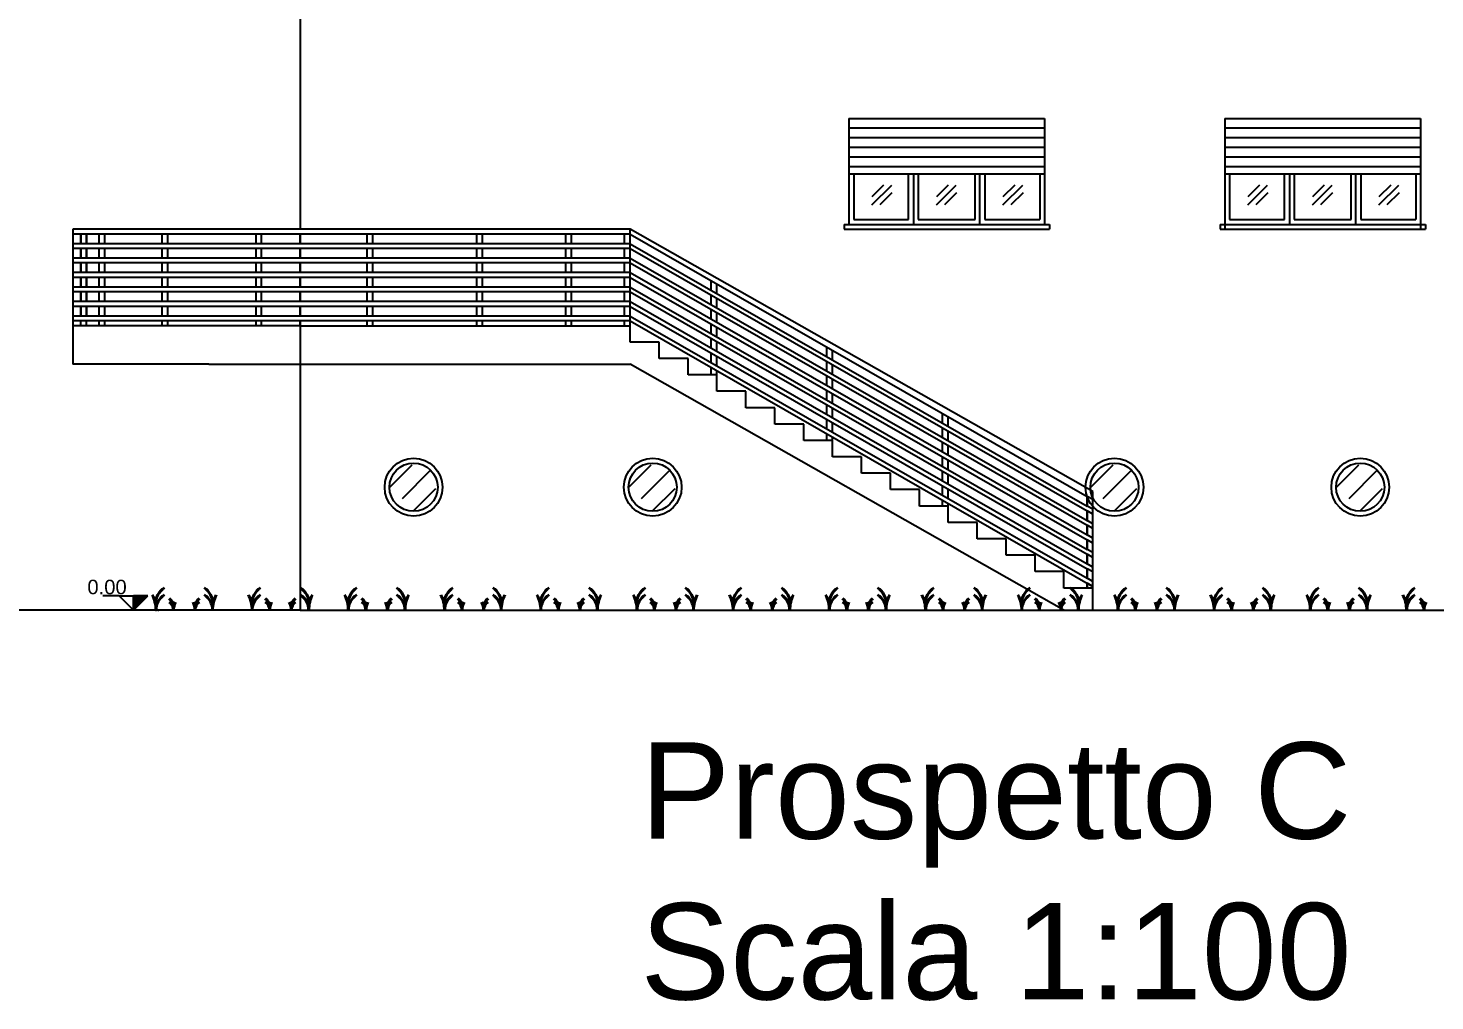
# Model space of a CAD drawing. Header units: millimetres. Extents: x 2459 to 3981, y 1231 to 4850.
# Drawn here: x 3689.36 to 3703.95, y 1237.31 to 1247.4 of the extents above; entities that cross this region are included whole.
import ezdxf

# ---------------------------------------------------------------- set-up
doc = ezdxf.new("R2010")
doc.units = ezdxf.units.MM
doc.layers.add('erbetta', color=7, linetype='Continuous', lineweight=40)
doc.styles.get("Standard").update_dxf_attribs({"font": 'arial.ttf'})

msp = doc.modelspace()

# ---------------------------------------------------------------- hatches: boundary and pattern name
at = {"ltscale": 0.01}
h = msp.add_hatch(color=256, dxfattribs=at)
h.dxf.hatch_style = 1
h.paths.add_polyline_path([(3690.449859, 1241.512715), (3690.597342, 1241.512715), (3690.449859, 1241.365233)])

# ---------------------------------------------------------------- linework, layer by layer
for p, q in [((3692.180078, 1247.613062), (3692.180078, 1245.315233)), ((3689.820078, 1245.315233, 1.597458), (3689.820078, 1243.915233, 1.597458)), ((3692.180078, 1245.265233), (3692.180078, 1245.165233)), ((3692.180078, 1245.265233), (3692.180078, 1245.165233)), ((3692.180078, 1245.165233, 0.597458), (3692.180078, 1245.265233, 0.597458)), ((3692.180078, 1245.115233), (3692.180078, 1245.015233)), ((3692.180078, 1245.115233), (3692.180078, 1245.015233)), ((3692.180078, 1245.015233, 0.597458), (3692.180078, 1245.115233, 0.597458)), ((3692.180078, 1244.965233), (3692.180078, 1244.865233)), ((3692.180078, 1244.965233), (3692.180078, 1244.865233)), ((3692.180078, 1244.865233, 0.597458), (3692.180078, 1244.965233, 0.597458)), ((3692.180078, 1244.815233), (3692.180078, 1244.715233)), ((3692.180078, 1244.815233), (3692.180078, 1244.715233)), ((3692.180078, 1244.715233, 0.597458), (3692.180078, 1244.815233, 0.597458)), ((3692.180078, 1244.665233), (3692.180078, 1244.565233)), ((3692.180078, 1244.665233), (3692.180078, 1244.565233)), ((3692.180078, 1244.565233, 0.597458), (3692.180078, 1244.665233, 0.597458)), ((3692.180078, 1244.515233), (3692.180078, 1244.415233)), ((3692.180078, 1244.515233), (3692.180078, 1244.415233)), ((3692.180078, 1244.415233, 0.597458), (3692.180078, 1244.515233, 0.597458)), ((3691.230078, 1244.314923, 1), (3689.820078, 1244.314923, 1.597458)), ((3691.280078, 1244.314923, 0.978814), (3691.230078, 1244.314923, 1)), ((3692.180078, 1244.314923, 0.597458), (3691.280078, 1244.314923, 0.978814)), ((3692.180078, 1244.365233), (3692.180078, 1241.365233)), ((3692.180078, 1244.314923, 0.597458), (3692.180078, 1244.365233, 0.597458)), ((3691.230078, 1243.915233, 1), (3689.820078, 1243.915233, 1.597458)), ((3690.302377, 1241.512715), (3690.131066, 1241.512715)), ((3690.449859, 1241.365233), (3690.302377, 1241.512715)), ((3690.302377, 1241.512715), (3690.449859, 1241.512715)), ((3690.449859, 1241.365233), (3690.597342, 1241.512715)), ((3690.597342, 1241.512715), (3690.449859, 1241.512715)), ((3690.449859, 1241.365233), (3690.449859, 1241.512715)), ((3692.180078, 1241.365233), (3688.719641, 1241.365233))]:
    msp.add_line(p, q, dxfattribs=at)
at = {"linetype": 'Continuous', "ltscale": 0.01}
for p, q in [((3697.870078, 1246.465233), (3697.870078, 1245.365233)), ((3697.870078, 1246.465233, 0.597458), (3699.900078, 1246.465233, 0.597458)), ((3697.870078, 1246.465233), (3697.870078, 1246.365233)), ((3699.900078, 1246.465233), (3699.900078, 1245.365233)), ((3701.770078, 1246.465233), (3701.770078, 1245.315233)), ((3701.770078, 1246.465233, 0.597458), (3703.800078, 1246.465233, 0.597458)), ((3701.770078, 1246.465233), (3701.770078, 1245.365233)), ((3701.770078, 1246.465233, 0.597458), (3703.800078, 1246.465233, 0.597458)), ((3701.770078, 1246.465233), (3701.770078, 1246.365233)), ((3703.800078, 1246.465233), (3703.800078, 1245.315233)), ((3703.800078, 1246.465233), (3703.800078, 1245.365233)), ((3697.870078, 1246.365233), (3699.900078, 1246.365233)), ((3701.770078, 1246.365233), (3703.800078, 1246.365233)), ((3697.870078, 1246.265233), (3699.900078, 1246.265233)), ((3701.770078, 1246.265233), (3703.800078, 1246.265233)), ((3697.870078, 1246.165233), (3699.900078, 1246.165233)), ((3697.870078, 1246.065233), (3699.900078, 1246.065233)), ((3701.770078, 1246.165233), (3703.800078, 1246.165233)), ((3701.770078, 1246.065233), (3703.800078, 1246.065233)), ((3697.870078, 1245.965233), (3699.900078, 1245.965233)), ((3697.870078, 1245.890233), (3699.900078, 1245.890233)), ((3697.920078, 1245.890233), (3697.920078, 1245.415233, 0.540557)), ((3698.490078, 1245.415233, 0.540557), (3698.490078, 1245.890233)), ((3698.540078, 1245.890233), (3698.540078, 1245.365233, 0.597458)), ((3698.590078, 1245.890233), (3698.590078, 1245.415233, 0.540557)), ((3699.180078, 1245.415233, 0.540557), (3699.180078, 1245.890233)), ((3699.230078, 1245.365233, 0.597458), (3699.230078, 1245.890233)), ((3699.280078, 1245.890233), (3699.280078, 1245.415233, 0.540557)), ((3699.850078, 1245.890233), (3699.850078, 1245.415233)), ((3701.770078, 1245.965233), (3703.800078, 1245.965233)), ((3701.770078, 1245.890233), (3703.800078, 1245.890233)), ((3701.820078, 1245.890233), (3701.820078, 1245.415233, 0.540557)), ((3702.390078, 1245.415233, 0.540557), (3702.390078, 1245.890233)), ((3702.440078, 1245.890233), (3702.440078, 1245.365233, 0.597458)), ((3702.490078, 1245.890233), (3702.490078, 1245.415233, 0.540557)), ((3703.080078, 1245.415233, 0.540557), (3703.080078, 1245.890233)), ((3703.130078, 1245.365233, 0.597458), (3703.130078, 1245.890233)), ((3703.180078, 1245.890233), (3703.180078, 1245.415233, 0.540557)), ((3703.750078, 1245.890233), (3703.750078, 1245.415233)), ((3698.10854, 1245.568117), (3698.314246, 1245.773823)), ((3698.23079, 1245.773823), (3698.10854, 1245.651573)), ((3698.77854, 1245.568117, 0.654358), (3698.984246, 1245.773823, 0.654358)), ((3698.90079, 1245.773823, 0.654358), (3698.77854, 1245.651573, 0.654358)), ((3699.46854, 1245.568117), (3699.674246, 1245.773823)), ((3699.59079, 1245.773823), (3699.46854, 1245.651573)), ((3702.00854, 1245.568117), (3702.214246, 1245.773823)), ((3702.13079, 1245.773823), (3702.00854, 1245.651573)), ((3702.67854, 1245.568117, 0.654358), (3702.884246, 1245.773823, 0.654358)), ((3702.80079, 1245.773823, 0.654358), (3702.67854, 1245.651573, 0.654358)), ((3703.36854, 1245.568117), (3703.574246, 1245.773823)), ((3703.49079, 1245.773823), (3703.36854, 1245.651573)), ((3698.317429, 1245.693551), (3698.191995, 1245.568117)), ((3698.987429, 1245.693551, 0.654358), (3698.861995, 1245.568117, 0.654358)), ((3699.677429, 1245.693551), (3699.551995, 1245.568117)), ((3702.217429, 1245.693551), (3702.091995, 1245.568117)), ((3702.887429, 1245.693551, 0.654358), (3702.761995, 1245.568117, 0.654358)), ((3703.577429, 1245.693551), (3703.451995, 1245.568117)), ((3695.601804, 1244.144923), (3695.601804, 1245.315233)), ((3700.401804, 1242.595233, 0.597458), (3695.601804, 1245.315233, 0.597458)), ((3697.820078, 1245.365233, 0.597458), (3699.900078, 1245.365233, 0.597458)), ((3697.820078, 1245.365233, 0.597458), (3697.820078, 1245.315233, 0.597458)), ((3697.820078, 1245.315233, 0.597458), (3699.950078, 1245.315233, 0.5)), ((3697.920078, 1245.415233, 1.194915), (3698.490078, 1245.415233, 1.194915)), ((3698.590078, 1245.415233, 1.194915), (3699.180078, 1245.415233, 1.194915)), ((3699.280078, 1245.415233, 1.194915), (3699.850078, 1245.415233, 1.194915)), ((3699.900078, 1245.365233), (3699.950078, 1245.365233)), ((3699.950078, 1245.365233), (3699.950078, 1245.315233)), ((3701.720078, 1245.365233, 0.597458), (3703.800078, 1245.365233, 0.597458)), ((3701.720078, 1245.365233, 0.597458), (3701.720078, 1245.315233, 0.597458)), ((3701.720078, 1245.315233, 0.597458), (3703.850078, 1245.315233, 0.5)), ((3701.770078, 1245.315233, 0.597458), (3703.800078, 1245.315233, 0.597458)), ((3701.820078, 1245.415233, 1.194915), (3702.390078, 1245.415233, 1.194915)), ((3702.490078, 1245.415233, 1.194915), (3703.080078, 1245.415233, 1.194915)), ((3703.180078, 1245.415233, 1.194915), (3703.750078, 1245.415233, 1.194915)), ((3703.800078, 1245.365233), (3703.850078, 1245.365233)), ((3703.850078, 1245.365233), (3703.850078, 1245.315233)), ((3689.902746, 1245.265233), (3689.902746, 1245.165233)), ((3689.903482, 1245.165233, 0.597458), (3689.903482, 1245.265233, 0.597458)), ((3689.962186, 1245.165233, 0.597458), (3689.962186, 1245.265233, 0.597458)), ((3689.962746, 1245.265233), (3689.962746, 1245.165233)), ((3690.09478, 1245.165233, 0.597458), (3690.09478, 1245.265233, 0.597458)), ((3690.153484, 1245.165233, 0.597458), (3690.153484, 1245.265233, 0.597458)), ((3690.74612, 1245.165233), (3690.74612, 1245.265233)), ((3690.804824, 1245.165233), (3690.804824, 1245.265233)), ((3691.717383, 1245.265233, 0.597458), (3691.717383, 1245.165233, 0.597458)), ((3691.776087, 1245.165233, 0.597458), (3691.776087, 1245.265233, 0.597458)), ((3692.874095, 1245.165233, 0.597458), (3692.874095, 1245.265233, 0.597458)), ((3692.932798, 1245.165233, 0.597458), (3692.932798, 1245.265233, 0.597458)), ((3694.009943, 1245.165233, 0.597458), (3694.009943, 1245.265233, 0.597458)), ((3694.068647, 1245.165233, 0.597458), (3694.068647, 1245.265233, 0.597458)), ((3694.932708, 1245.165233, 0.597458), (3694.932708, 1245.265233, 0.597458)), ((3694.991412, 1245.165233, 0.597458), (3694.991412, 1245.265233, 0.597458)), ((3695.5431, 1245.165233, 0.752214), (3695.5431, 1245.265233, 0.752214)), ((3695.601804, 1245.165233, 0.752214), (3695.601804, 1245.265233, 0.752214)), ((3695.601804, 1245.265233, -0.318076), (3700.3431, 1242.545233)), ((3695.601804, 1245.165233, 0.279382), (3700.3431, 1242.445233, 0.597458)), ((3689.902746, 1245.115233), (3689.902746, 1245.015233)), ((3689.903482, 1245.015233, 0.597458), (3689.903482, 1245.115233, 0.597458)), ((3689.962186, 1245.015233, 0.597458), (3689.962186, 1245.115233, 0.597458)), ((3689.962746, 1245.115233), (3689.962746, 1245.015233)), ((3690.09478, 1245.015233, 0.597458), (3690.09478, 1245.115233, 0.597458)), ((3690.153484, 1245.015233, 0.597458), (3690.153484, 1245.115233, 0.597458)), ((3690.74612, 1245.015233), (3690.74612, 1245.115233)), ((3690.804824, 1245.015233), (3690.804824, 1245.115233)), ((3691.717383, 1245.115233, 0.597458), (3691.717383, 1245.015233, 0.597458)), ((3691.776087, 1245.015233, 0.597458), (3691.776087, 1245.115233, 0.597458)), ((3692.874095, 1245.015233, 0.597458), (3692.874095, 1245.115233, 0.597458)), ((3692.932798, 1245.015233, 0.597458), (3692.932798, 1245.115233, 0.597458)), ((3694.009943, 1245.015233, 0.597458), (3694.009943, 1245.115233, 0.597458)), ((3694.068647, 1245.015233, 0.597458), (3694.068647, 1245.115233, 0.597458)), ((3694.932708, 1245.015233, 0.597458), (3694.932708, 1245.115233, 0.597458)), ((3694.991412, 1245.015233, 0.597458), (3694.991412, 1245.115233, 0.597458)), ((3695.5431, 1245.015233, 0.752214), (3695.5431, 1245.115233, 0.752214)), ((3695.601804, 1245.015233, 0.752214), (3695.601804, 1245.115233, 0.752214)), ((3695.601804, 1245.115233, -0.636152), (3700.3431, 1242.395233, -0.318076)), ((3695.601804, 1245.015233, -0.318076), (3700.3431, 1242.295233)), ((3689.902746, 1244.965233), (3689.902746, 1244.865233)), ((3689.903482, 1244.865233, 0.597458), (3689.903482, 1244.965233, 0.597458)), ((3689.962186, 1244.865233, 0.597458), (3689.962186, 1244.965233, 0.597458)), ((3689.962746, 1244.965233), (3689.962746, 1244.865233)), ((3690.09478, 1244.865233, 0.597458), (3690.09478, 1244.965233, 0.597458)), ((3690.153484, 1244.865233, 0.597458), (3690.153484, 1244.965233, 0.597458)), ((3690.74612, 1244.865233), (3690.74612, 1244.965233)), ((3690.804824, 1244.865233), (3690.804824, 1244.965233)), ((3691.717383, 1244.965233, 0.597458), (3691.717383, 1244.865233, 0.597458)), ((3691.776087, 1244.865233, 0.597458), (3691.776087, 1244.965233, 0.597458)), ((3692.874095, 1244.865233, 0.597458), (3692.874095, 1244.965233, 0.597458)), ((3692.932798, 1244.865233, 0.597458), (3692.932798, 1244.965233, 0.597458)), ((3694.009943, 1244.865233, 0.597458), (3694.009943, 1244.965233, 0.597458)), ((3694.068647, 1244.865233, 0.597458), (3694.068647, 1244.965233, 0.597458)), ((3694.932708, 1244.865233, 0.597458), (3694.932708, 1244.965233, 0.597458)), ((3694.991412, 1244.865233, 0.597458), (3694.991412, 1244.965233, 0.597458)), ((3695.5431, 1244.865233, 0.752214), (3695.5431, 1244.965233, 0.752214)), ((3695.601804, 1244.865233, 0.752214), (3695.601804, 1244.965233, 0.752214)), ((3695.601804, 1244.965233, -0.636152), (3700.3431, 1242.245233, -0.318076)), ((3695.601804, 1244.865233, 0.434138), (3700.3431, 1242.145233, 0.752214)), ((3689.902746, 1244.815233), (3689.902746, 1244.715233)), ((3689.903482, 1244.715233, 0.597458), (3689.903482, 1244.815233, 0.597458)), ((3689.962186, 1244.715233, 0.597458), (3689.962186, 1244.815233, 0.597458)), ((3689.962746, 1244.815233), (3689.962746, 1244.715233)), ((3690.09478, 1244.715233, 0.597458), (3690.09478, 1244.815233, 0.597458)), ((3690.153484, 1244.715233, 0.597458), (3690.153484, 1244.815233, 0.597458)), ((3690.74612, 1244.715233), (3690.74612, 1244.815233)), ((3690.804824, 1244.715233), (3690.804824, 1244.815233)), ((3691.717383, 1244.815233, 0.597458), (3691.717383, 1244.715233, 0.597458)), ((3691.776087, 1244.715233, 0.597458), (3691.776087, 1244.815233, 0.597458)), ((3692.874095, 1244.715233, 0.597458), (3692.874095, 1244.815233, 0.597458)), ((3692.932798, 1244.715233, 0.597458), (3692.932798, 1244.815233, 0.597458)), ((3694.009943, 1244.715233, 0.597458), (3694.009943, 1244.815233, 0.597458)), ((3694.068647, 1244.715233, 0.597458), (3694.068647, 1244.815233, 0.597458)), ((3694.932708, 1244.715233, 0.597458), (3694.932708, 1244.815233, 0.597458)), ((3694.991412, 1244.715233, 0.597458), (3694.991412, 1244.815233, 0.597458)), ((3695.5431, 1244.715233, 0.752214), (3695.5431, 1244.815233, 0.752214)), ((3695.601804, 1244.715233, 0.752214), (3695.601804, 1244.815233, 0.752214)), ((3695.601804, 1244.815233, 0.434138), (3700.3431, 1242.095233, 0.752214)), ((3695.601804, 1244.715233, 0.279382), (3700.3431, 1241.995233, 0.597458)), ((3696.4431, 1244.682596), (3696.4431, 1244.782596)), ((3696.501804, 1244.648918), (3696.501804, 1244.748918)), ((3689.902746, 1244.665233), (3689.902746, 1244.565233)), ((3689.903482, 1244.565233, 0.597458), (3689.903482, 1244.665233, 0.597458)), ((3689.962186, 1244.565233, 0.597458), (3689.962186, 1244.665233, 0.597458)), ((3689.962746, 1244.665233), (3689.962746, 1244.565233)), ((3690.09478, 1244.565233, 0.597458), (3690.09478, 1244.665233, 0.597458)), ((3690.153484, 1244.565233, 0.597458), (3690.153484, 1244.665233, 0.597458)), ((3690.74612, 1244.565233), (3690.74612, 1244.665233)), ((3690.804824, 1244.565233), (3690.804824, 1244.665233)), ((3691.717383, 1244.665233, 0.597458), (3691.717383, 1244.565233, 0.597458)), ((3691.776087, 1244.565233, 0.597458), (3691.776087, 1244.665233, 0.597458)), ((3692.874095, 1244.565233, 0.597458), (3692.874095, 1244.665233, 0.597458)), ((3692.932798, 1244.565233, 0.597458), (3692.932798, 1244.665233, 0.597458)), ((3694.009943, 1244.565233, 0.597458), (3694.009943, 1244.665233, 0.597458)), ((3694.068647, 1244.565233, 0.597458), (3694.068647, 1244.665233, 0.597458)), ((3694.932708, 1244.565233, 0.597458), (3694.932708, 1244.665233, 0.597458)), ((3694.991412, 1244.565233, 0.597458), (3694.991412, 1244.665233, 0.597458)), ((3695.5431, 1244.565233, 0.752214), (3695.5431, 1244.665233, 0.752214)), ((3695.601804, 1244.565233, 0.752214), (3695.601804, 1244.665233, 0.752214)), ((3695.601804, 1244.665233, -0.636152), (3700.3431, 1241.945233, -0.318076)), ((3695.601804, 1244.565233, 0.279382), (3700.3431, 1241.845233, 0.597458)), ((3696.4431, 1244.532596), (3696.4431, 1244.632596)), ((3696.501804, 1244.498918), (3696.501804, 1244.598918)), ((3689.902746, 1244.515233), (3689.902746, 1244.415233)), ((3689.903482, 1244.415233, 0.597458), (3689.903482, 1244.515233, 0.597458)), ((3689.962186, 1244.415233, 0.597458), (3689.962186, 1244.515233, 0.597458)), ((3689.962746, 1244.515233), (3689.962746, 1244.415233)), ((3690.09478, 1244.415233, 0.597458), (3690.09478, 1244.515233, 0.597458)), ((3690.153484, 1244.415233, 0.597458), (3690.153484, 1244.515233, 0.597458)), ((3690.74612, 1244.415233), (3690.74612, 1244.515233)), ((3690.804824, 1244.415233), (3690.804824, 1244.515233)), ((3691.717383, 1244.515233, 0.597458), (3691.717383, 1244.415233, 0.597458)), ((3691.776087, 1244.415233, 0.597458), (3691.776087, 1244.515233, 0.597458)), ((3692.874095, 1244.415233, 0.597458), (3692.874095, 1244.515233, 0.597458)), ((3692.932798, 1244.415233, 0.597458), (3692.932798, 1244.515233, 0.597458)), ((3694.009943, 1244.415233, 0.597458), (3694.009943, 1244.515233, 0.597458)), ((3694.068647, 1244.415233, 0.597458), (3694.068647, 1244.515233, 0.597458)), ((3694.932708, 1244.415233, 0.597458), (3694.932708, 1244.515233, 0.597458)), ((3694.991412, 1244.415233, 0.597458), (3694.991412, 1244.515233, 0.597458)), ((3695.5431, 1244.415233, 0.752214), (3695.5431, 1244.515233, 0.752214)), ((3695.601804, 1244.415233, 0.752214), (3695.601804, 1244.515233, 0.752214)), ((3695.601804, 1244.515233, -0.636152), (3700.3431, 1241.795233, -0.318076)), ((3696.4431, 1244.382596), (3696.4431, 1244.482596)), ((3696.501804, 1244.348918), (3696.501804, 1244.448918)), ((3689.903482, 1244.314923, 0.597458), (3689.903482, 1244.365233, 0.597458)), ((3689.962186, 1244.314923, 0.597458), (3689.962186, 1244.365233, 0.597458)), ((3690.09478, 1244.314923, 0.597458), (3690.09478, 1244.365233, 0.597458)), ((3690.153484, 1244.314923, 0.597458), (3690.153484, 1244.365233, 0.597458)), ((3690.74612, 1244.314923), (3690.74612, 1244.365233)), ((3690.804824, 1244.314923), (3690.804824, 1244.365233)), ((3691.717383, 1244.365233, 0.597458), (3691.717383, 1244.315233, 0.597458)), ((3691.776087, 1244.314923, 0.597458), (3691.776087, 1244.365233, 0.597458)), ((3692.180078, 1244.314923, 0.597458), (3695.601804, 1244.314923, 0.597458)), ((3692.874095, 1244.314923, 0.597458), (3692.874095, 1244.365233, 0.597458)), ((3692.932798, 1244.314923, 0.597458), (3692.932798, 1244.365233, 0.597458)), ((3694.009943, 1244.314923, 0.597458), (3694.009943, 1244.365233, 0.597458)), ((3694.068647, 1244.314923, 0.597458), (3694.068647, 1244.365233, 0.597458)), ((3694.932708, 1244.314923, 0.597458), (3694.932708, 1244.365233, 0.597458)), ((3694.991412, 1244.314923, 0.597458), (3694.991412, 1244.365233, 0.597458)), ((3695.5431, 1244.314923, 0.752214), (3695.5431, 1244.365233, 0.752214)), ((3695.601804, 1244.415233, 0.434138), (3700.3431, 1241.695233, 0.752214)), ((3695.601804, 1244.314923, 0.752214), (3695.601804, 1244.365233, 0.752214)), ((3695.601804, 1244.365233, 0.434138), (3700.401804, 1241.611555, 0.756152)), ((3695.601804, 1244.144923), (3695.601804, 1244.314923)), ((3696.4431, 1244.232596), (3696.4431, 1244.332596)), ((3696.501804, 1244.198918), (3696.501804, 1244.298918)), ((3695.901804, 1244.144923), (3695.601804, 1244.144923)), ((3695.901804, 1243.974923), (3695.901804, 1244.144923)), ((3696.4431, 1244.082596), (3696.4431, 1244.182596)), ((3696.501804, 1244.048918), (3696.501804, 1244.148918)), ((3696.4431, 1243.932596), (3696.4431, 1244.032596)), ((3696.501804, 1243.898918), (3696.501804, 1243.998918)), ((3697.6431, 1243.994176), (3697.6431, 1244.094176)), ((3697.701804, 1243.960499), (3697.701804, 1244.060499)), ((3700.101804, 1241.365233), (3695.601804, 1243.915233)), ((3696.201804, 1243.974923), (3695.901804, 1243.974923)), ((3696.201804, 1243.804923), (3696.201804, 1243.974923)), ((3696.4431, 1243.804923), (3696.4431, 1243.882596)), ((3696.501804, 1243.804923), (3696.501804, 1243.848918)), ((3697.6431, 1243.844176), (3697.6431, 1243.944176)), ((3697.701804, 1243.810499), (3697.701804, 1243.910499)), ((3696.501804, 1243.804923), (3696.201804, 1243.804923)), ((3696.501804, 1243.634923), (3696.501804, 1243.804923)), ((3697.6431, 1243.694176), (3697.6431, 1243.794176)), ((3697.701804, 1243.660499), (3697.701804, 1243.760499)), ((3696.801804, 1243.634923), (3696.501804, 1243.634923)), ((3696.801804, 1243.464923), (3696.801804, 1243.634923)), ((3697.6431, 1243.544176), (3697.6431, 1243.644176)), ((3697.701804, 1243.510499), (3697.701804, 1243.610499)), ((3697.101804, 1243.464923), (3696.801804, 1243.464923)), ((3697.101804, 1243.294923), (3697.101804, 1243.464923)), ((3697.6431, 1243.394176), (3697.6431, 1243.494176)), ((3697.701804, 1243.360499), (3697.701804, 1243.460499)), ((3698.8431, 1243.305757), (3698.8431, 1243.405757)), ((3697.401804, 1243.294923), (3697.101804, 1243.294923)), ((3697.401804, 1243.124923), (3697.401804, 1243.294923)), ((3697.6431, 1243.244176), (3697.6431, 1243.344176)), ((3697.701804, 1243.210499), (3697.701804, 1243.310499)), ((3698.8431, 1243.155757), (3698.8431, 1243.255757)), ((3698.901804, 1243.27208), (3698.901804, 1243.37208)), ((3697.701804, 1243.124923), (3697.401804, 1243.124923)), ((3697.6431, 1243.124923), (3697.6431, 1243.194176)), ((3697.701804, 1243.124923), (3697.701804, 1243.160499)), ((3697.701804, 1242.954923), (3697.701804, 1243.124923)), ((3698.8431, 1243.005757), (3698.8431, 1243.105757)), ((3698.901804, 1243.12208), (3698.901804, 1243.22208)), ((3698.901804, 1242.97208), (3698.901804, 1243.07208)), ((3693.337588, 1242.868609), (3693.105112, 1242.636133)), ((3693.23884, 1242.523994), (3693.531855, 1242.817009)), ((3695.817588, 1242.868609), (3695.585112, 1242.636133)), ((3695.71884, 1242.523994), (3696.011855, 1242.817009)), ((3698.001804, 1242.954923), (3697.701804, 1242.954923)), ((3698.001804, 1242.784923), (3698.001804, 1242.954923)), ((3698.8431, 1242.855757), (3698.8431, 1242.955757)), ((3698.901804, 1242.82208), (3698.901804, 1242.92208)), ((3700.607588, 1242.868609), (3700.375112, 1242.636133)), ((3700.50884, 1242.523994), (3700.801855, 1242.817009)), ((3703.157588, 1242.868609), (3702.925112, 1242.636133)), ((3703.05884, 1242.523994), (3703.351855, 1242.817009)), ((3698.301804, 1242.784923), (3698.001804, 1242.784923)), ((3698.301804, 1242.614923), (3698.301804, 1242.784923)), ((3698.8431, 1242.705757), (3698.8431, 1242.805757)), ((3698.901804, 1242.67208), (3698.901804, 1242.77208)), ((3693.583455, 1242.622743), (3693.350978, 1242.390266)), ((3696.063455, 1242.622743), (3695.830978, 1242.390266)), ((3698.601804, 1242.614923), (3698.301804, 1242.614923)), ((3698.601804, 1242.444923), (3698.601804, 1242.614923)), ((3698.8431, 1242.555757), (3698.8431, 1242.655757)), ((3698.901804, 1242.52208), (3698.901804, 1242.62208)), ((3700.3431, 1242.445233), (3700.3431, 1242.545233)), ((3700.3431, 1242.545233), (3700.3431, 1242.445233)), ((3700.401804, 1242.511555), (3700.3431, 1242.545233)), ((3700.401804, 1242.545233), (3700.401804, 1242.595233)), ((3700.401804, 1241.594923), (3700.401804, 1242.545233)), ((3700.853455, 1242.622743), (3700.620978, 1242.390266)), ((3703.403455, 1242.622743), (3703.170978, 1242.390266)), ((3698.901804, 1242.444923), (3698.601804, 1242.444923)), ((3698.8431, 1242.444923), (3698.8431, 1242.505757)), ((3698.901804, 1242.444923), (3698.901804, 1242.47208)), ((3698.901804, 1242.274923), (3698.901804, 1242.444923)), ((3700.401804, 1242.411555, 0.597458), (3700.3431, 1242.445233, 0.597458)), ((3700.3431, 1242.295233), (3700.3431, 1242.395233)), ((3700.3431, 1242.395233), (3700.3431, 1242.295233)), ((3700.401804, 1242.361555, 0.181924), (3700.3431, 1242.395233, 0.181924)), ((3699.201804, 1242.274923), (3698.901804, 1242.274923)), ((3699.201804, 1242.104923), (3699.201804, 1242.274923)), ((3700.401804, 1242.261555), (3700.3431, 1242.295233)), ((3700.3431, 1242.145233), (3700.3431, 1242.245233)), ((3700.3431, 1242.245233), (3700.3431, 1242.145233)), ((3700.401804, 1242.211555), (3700.3431, 1242.245233)), ((3699.501804, 1242.104923), (3699.201804, 1242.104923)), ((3699.501804, 1241.934923), (3699.501804, 1242.104923)), ((3700.401804, 1242.111555), (3700.3431, 1242.145233)), ((3700.3431, 1241.995233), (3700.3431, 1242.095233)), ((3700.3431, 1242.095233), (3700.3431, 1241.995233)), ((3700.401804, 1242.061555, 0.752214), (3700.3431, 1242.095233, 0.752214)), ((3700.401804, 1241.961555, 0.597458), (3700.3431, 1241.995233, 0.597458)), ((3700.3431, 1241.845233), (3700.3431, 1241.945233)), ((3700.3431, 1241.945233), (3700.3431, 1241.845233)), ((3700.401804, 1241.911555), (3700.3431, 1241.945233)), ((3699.801804, 1241.934923), (3699.501804, 1241.934923)), ((3699.801804, 1241.764923), (3699.801804, 1241.934923)), ((3700.401804, 1241.811555, 0.597458), (3700.3431, 1241.845233, 0.597458)), ((3700.3431, 1241.695233), (3700.3431, 1241.795233)), ((3700.3431, 1241.795233), (3700.3431, 1241.695233)), ((3700.401804, 1241.761555, 0.181924), (3700.3431, 1241.795233, 0.181924)), ((3700.101804, 1241.764923), (3699.801804, 1241.764923)), ((3700.101804, 1241.594923), (3700.101804, 1241.764923)), ((3700.401804, 1241.661555), (3700.3431, 1241.695233)), ((3700.3431, 1241.594923), (3700.3431, 1241.645233)), ((3700.3431, 1241.645233), (3700.3431, 1241.594923)), ((3700.401804, 1241.611555), (3700.3431, 1241.645233)), ((3700.401804, 1241.594923), (3700.101804, 1241.594923)), ((3700.401804, 1241.365233), (3700.401804, 1241.594923)), ((3692.180078, 1241.365233), (3704.400078, 1241.365233))]:
    msp.add_line(p, q, dxfattribs=at)
msp.add_line((3692.180078, 1244.314923, 0.597458), (3692.180078, 1243.914923, 0.597458))
at = {"linetype": 'Continuous', "ltscale": 0.01, "elevation": 1}
msp.add_lwpolyline([(3691.230078, 1243.915233), (3692.180078, 1243.915233), (3695.601804, 1243.915233)], dxfattribs=at)
at = {"ltscale": 0.01}
for points in [[(3695.601804, 1245.315233, 0.597458), (3692.180078, 1245.315233, 0.597458), (3689.820078, 1245.315233, 1.597458)], [(3695.601804, 1245.265233, -0.318076), (3692.180078, 1245.265233, 0.597458), (3689.820078, 1245.265233, 1.597458)], [(3695.601804, 1245.165233, 0.597458), (3692.180078, 1245.165233, 0.597458), (3689.820078, 1245.165233, 1.597458)], [(3695.601804, 1245.115233, -0.318076), (3692.180078, 1245.115233, 0.597458), (3689.820078, 1245.115233, 1.597458)], [(3695.601804, 1245.015233, 0.597458), (3692.180078, 1245.015233, 0.597458), (3689.820078, 1245.015233, 1.597458)], [(3695.601804, 1244.965233, -0.318076), (3692.180078, 1244.965233, 0.597458), (3689.820078, 1244.965233, 1.597458)], [(3695.601804, 1244.865233, 0.597458), (3692.180078, 1244.865233, 0.597458), (3689.820078, 1244.865233, 1.597458)], [(3695.601804, 1244.815233, -0.318076), (3692.180078, 1244.815233, 0.597458), (3689.820078, 1244.815233, 1.597458)], [(3695.601804, 1244.715233, 0.597458), (3692.180078, 1244.715233, 0.597458), (3689.820078, 1244.715233, 1.597458)], [(3695.601804, 1244.665233, -0.318076), (3692.180078, 1244.665233, 0.597458), (3689.820078, 1244.665233, 1.597458)], [(3695.601804, 1244.565233, 0.597458), (3692.180078, 1244.565233, 0.597458), (3689.820078, 1244.565233, 1.597458)], [(3695.601804, 1244.515233, -0.318076), (3692.180078, 1244.515233, 0.597458), (3689.820078, 1244.515233, 1.597458)], [(3695.601804, 1244.415233, 0.597458), (3692.180078, 1244.415233, 0.597458), (3689.820078, 1244.415233, 1.597458)], [(3695.601804, 1244.365233, -0.318076), (3692.180078, 1244.365233, 0.597458), (3689.820078, 1244.365233, 1.597458)]]:
    msp.add_polyline3d(points, dxfattribs=at)
for centre, radius in [((3693.355078, 1242.640233), 0.3), ((3693.355078, 1242.640233), 0.25), ((3695.835078, 1242.640233), 0.3), ((3695.835078, 1242.640233), 0.25), ((3700.625078, 1242.640233), 0.3), ((3700.625078, 1242.640233), 0.25), ((3703.175078, 1242.640233), 0.3), ((3703.175078, 1242.640233), 0.25)]:
    msp.add_circle(centre, radius, dxfattribs=at)
at = {"layer": 'erbetta', "linetype": 'Continuous', "ltscale": 0.01}
for centre, radius, start, end in [((3690.333968, 1241.365233), 0.348473, 0, 27.3118069), ((3690.893472, 1241.41912), 0.217802, 124.6907886, 176.6781281), ((3690.872786, 1241.365233), 0.190344, 122.8587081, 180), ((3691.058979, 1241.41912), 0.217802, 3.3218719, 55.3092114), ((3691.079666, 1241.365233), 0.190344, 0, 57.1412919), ((3691.618483, 1241.365233), 0.348473, 152.6881931, 180), ((3691.331861, 1241.365233), 0.348473, 0, 27.3118069), ((3691.891365, 1241.41912), 0.217802, 124.6907886, 176.6781281), ((3691.870678, 1241.365233), 0.190344, 122.8587081, 180), ((3692.056871, 1241.41912), 0.217802, 3.3218719, 55.3092114), ((3692.077558, 1241.365233), 0.190344, 0, 57.1412919), ((3692.616375, 1241.365233), 0.348473, 152.6881931, 180), ((3692.329753, 1241.365233), 0.348473, 0, 27.3118069), ((3692.889257, 1241.41912), 0.217802, 124.6907886, 176.6781281), ((3692.86857, 1241.365233), 0.190344, 122.8587081, 180), ((3693.054764, 1241.41912), 0.217802, 3.3218719, 55.3092114), ((3693.07545, 1241.365233), 0.190344, 0, 57.1412919), ((3693.614268, 1241.365233), 0.348473, 152.6881931, 180), ((3693.327645, 1241.365233), 0.348473, 0, 27.3118069), ((3693.88715, 1241.41912), 0.217802, 124.6907886, 176.6781281), ((3693.866463, 1241.365233), 0.190344, 122.8587081, 180), ((3694.052656, 1241.41912), 0.217802, 3.3218719, 55.3092114), ((3694.073343, 1241.365233), 0.190344, 0, 57.1412919), ((3694.61216, 1241.365233), 0.348473, 152.6881931, 180), ((3694.325538, 1241.365233), 0.348473, 0, 27.3118069), ((3694.885042, 1241.41912), 0.217802, 124.6907886, 176.6781281), ((3694.864355, 1241.365233), 0.190344, 122.8587081, 180), ((3695.050548, 1241.41912), 0.217802, 3.3218719, 55.3092114), ((3695.071235, 1241.365233), 0.190344, 0, 57.1412919), ((3695.610053, 1241.365233), 0.348473, 152.6881931, 180), ((3695.32343, 1241.365233), 0.348473, 0, 27.3118069), ((3695.882934, 1241.41912), 0.217802, 124.6907886, 176.6781281), ((3695.862248, 1241.365233), 0.190344, 122.8587081, 180), ((3696.048441, 1241.41912), 0.217802, 3.3218719, 55.3092114), ((3696.069128, 1241.365233), 0.190344, 0, 57.1412919), ((3696.607945, 1241.365233), 0.348473, 152.6881931, 180), ((3696.321323, 1241.365233), 0.348473, 0, 27.3118069), ((3696.880827, 1241.41912), 0.217802, 124.6907886, 176.6781281), ((3696.86014, 1241.365233), 0.190344, 122.8587081, 180), ((3697.046333, 1241.41912), 0.217802, 3.3218719, 55.3092114), ((3697.06702, 1241.365233), 0.190344, 0, 57.1412919), ((3697.605837, 1241.365233), 0.348473, 152.6881931, 180), ((3697.319215, 1241.365233), 0.348473, 0, 27.3118069), ((3697.878719, 1241.41912), 0.217802, 124.6907886, 176.6781281), ((3697.858032, 1241.365233), 0.190344, 122.8587081, 180), ((3698.044226, 1241.41912), 0.217802, 3.3218719, 55.3092114), ((3698.064912, 1241.365233), 0.190344, 0, 57.1412919), ((3698.60373, 1241.365233), 0.348473, 152.6881931, 180), ((3698.317107, 1241.365233), 0.348473, 0, 27.3118069), ((3698.876612, 1241.41912), 0.217802, 124.6907886, 176.6781281), ((3698.855925, 1241.365233), 0.190344, 122.8587081, 180), ((3699.042118, 1241.41912), 0.217802, 3.3218719, 55.3092114), ((3699.062805, 1241.365233), 0.190344, 0, 57.1412919), ((3699.601622, 1241.365233), 0.348473, 152.6881931, 180), ((3699.315, 1241.365233), 0.348473, 0, 27.3118069), ((3699.874504, 1241.41912), 0.217802, 124.6907886, 176.6781281), ((3699.853817, 1241.365233), 0.190344, 122.8587081, 180), ((3700.04001, 1241.41912), 0.217802, 3.3218719, 55.3092114), ((3700.060697, 1241.365233), 0.190344, 0, 57.1412919), ((3700.599515, 1241.365233), 0.348473, 152.6881931, 180), ((3700.312892, 1241.365233), 0.348473, 0, 27.3118069), ((3700.872396, 1241.41912), 0.217802, 124.6907886, 176.6781281), ((3700.85171, 1241.365233), 0.190344, 122.8587081, 180), ((3701.037903, 1241.41912), 0.217802, 3.3218719, 55.3092114), ((3701.05859, 1241.365233), 0.190344, 0, 57.1412919), ((3701.597407, 1241.365233), 0.348473, 152.6881931, 180), ((3701.310785, 1241.365233), 0.348473, 0, 27.3118069), ((3701.870289, 1241.41912), 0.217802, 124.6907886, 176.6781281), ((3701.849602, 1241.365233), 0.190344, 122.8587081, 180), ((3702.035795, 1241.41912), 0.217802, 3.3218719, 55.3092114), ((3702.056482, 1241.365233), 0.190344, 0, 57.1412919), ((3702.595299, 1241.365233), 0.348473, 152.6881931, 180), ((3702.308677, 1241.365233), 0.348473, 0, 27.3118069), ((3702.868181, 1241.41912), 0.217802, 124.6907886, 176.6781281), ((3702.847494, 1241.365233), 0.190344, 122.8587081, 180), ((3703.033688, 1241.41912), 0.217802, 3.3218719, 55.3092114), ((3703.054374, 1241.365233), 0.190344, 0, 57.1412919), ((3703.593192, 1241.365233), 0.348473, 152.6881931, 180), ((3703.306569, 1241.365233), 0.348473, 0, 27.3118069), ((3703.866074, 1241.41912), 0.217802, 124.6907886, 176.6781281), ((3703.845387, 1241.365233), 0.190344, 122.8587081, 180), ((3690.893472, 1241.41912), 0.217802, 194.3245803, 194.3245865), ((3690.916874, 1241.41912), 0.217802, 194.3245803, 194.3245865), ((3690.754283, 1241.393418), 0.113889, 3.3218719, 55.3092114), ((3690.7651, 1241.36524), 0.099531, 0, 57.1412919), ((3691.046849, 1241.36524), 0.182217, 152.6881931, 180), ((3690.905602, 1241.36524), 0.182217, 0, 27.3118069), ((3691.198168, 1241.393418), 0.113889, 124.6907886, 176.6781281), ((3691.187351, 1241.36524), 0.099531, 122.8587081, 180), ((3691.752175, 1241.393418), 0.113889, 3.3218719, 55.3092114), ((3691.762992, 1241.36524), 0.099531, 0, 57.1412919), ((3692.044741, 1241.36524), 0.182217, 152.6881931, 180), ((3691.903495, 1241.36524), 0.182217, 0, 27.3118069), ((3692.196061, 1241.393418), 0.113889, 124.6907886, 176.6781281), ((3692.185244, 1241.36524), 0.099531, 122.8587081, 180), ((3692.750068, 1241.393418), 0.113889, 3.3218719, 55.3092114), ((3692.760885, 1241.36524), 0.099531, 0, 57.1412919), ((3693.042634, 1241.36524), 0.182217, 152.6881931, 180), ((3692.901387, 1241.36524), 0.182217, 0, 27.3118069), ((3693.193953, 1241.393418), 0.113889, 124.6907886, 176.6781281), ((3693.183136, 1241.36524), 0.099531, 122.8587081, 180), ((3693.74796, 1241.393418), 0.113889, 3.3218719, 55.3092114), ((3693.758777, 1241.36524), 0.099531, 0, 57.1412919), ((3694.040526, 1241.36524), 0.182217, 152.6881931, 180), ((3693.89928, 1241.36524), 0.182217, 0, 27.3118069), ((3694.191846, 1241.393418), 0.113889, 124.6907886, 176.6781281), ((3694.181028, 1241.36524), 0.099531, 122.8587081, 180), ((3694.745852, 1241.393418), 0.113889, 3.3218719, 55.3092114), ((3694.75667, 1241.36524), 0.099531, 0, 57.1412919), ((3695.038418, 1241.36524), 0.182217, 152.6881931, 180), ((3694.897172, 1241.36524), 0.182217, 0, 27.3118069), ((3695.189738, 1241.393418), 0.113889, 124.6907886, 176.6781281), ((3695.178921, 1241.36524), 0.099531, 122.8587081, 180), ((3695.743745, 1241.393418), 0.113889, 3.3218719, 55.3092114), ((3695.754562, 1241.36524), 0.099531, 0, 57.1412919), ((3696.036311, 1241.36524), 0.182217, 152.6881931, 180), ((3695.895064, 1241.36524), 0.182217, 0, 27.3118069), ((3696.18763, 1241.393418), 0.113889, 124.6907886, 176.6781281), ((3696.176813, 1241.36524), 0.099531, 122.8587081, 180), ((3696.741637, 1241.393418), 0.113889, 3.3218719, 55.3092114), ((3696.752454, 1241.36524), 0.099531, 0, 57.1412919), ((3697.034203, 1241.36524), 0.182217, 152.6881931, 180), ((3696.892957, 1241.36524), 0.182217, 0, 27.3118069), ((3697.185523, 1241.393418), 0.113889, 124.6907886, 176.6781281), ((3697.174706, 1241.36524), 0.099531, 122.8587081, 180), ((3697.73953, 1241.393418), 0.113889, 3.3218719, 55.3092114), ((3697.750347, 1241.36524), 0.099531, 0, 57.1412919), ((3698.032096, 1241.36524), 0.182217, 152.6881931, 180), ((3697.890849, 1241.36524), 0.182217, 0, 27.3118069), ((3698.183415, 1241.393418), 0.113889, 124.6907886, 176.6781281), ((3698.172598, 1241.36524), 0.099531, 122.8587081, 180), ((3698.737422, 1241.393418), 0.113889, 3.3218719, 55.3092114), ((3698.748239, 1241.36524), 0.099531, 0, 57.1412919), ((3699.029988, 1241.36524), 0.182217, 152.6881931, 180), ((3698.888742, 1241.36524), 0.182217, 0, 27.3118069), ((3699.181308, 1241.393418), 0.113889, 124.6907886, 176.6781281), ((3699.17049, 1241.36524), 0.099531, 122.8587081, 180), ((3699.735314, 1241.393418), 0.113889, 3.3218719, 55.3092114), ((3699.746132, 1241.36524), 0.099531, 0, 57.1412919), ((3700.02788, 1241.36524), 0.182217, 152.6881931, 180), ((3699.886634, 1241.36524), 0.182217, 0, 27.3118069), ((3700.1792, 1241.393418), 0.113889, 124.6907886, 176.6781281), ((3700.168383, 1241.36524), 0.099531, 122.8587081, 180), ((3700.733207, 1241.393418), 0.113889, 3.3218719, 55.3092114), ((3700.744024, 1241.36524), 0.099531, 0, 57.1412919), ((3701.025773, 1241.36524), 0.182217, 152.6881931, 180), ((3700.884526, 1241.36524), 0.182217, 0, 27.3118069), ((3701.177092, 1241.393418), 0.113889, 124.6907886, 176.6781281), ((3701.166275, 1241.36524), 0.099531, 122.8587081, 180), ((3701.731099, 1241.393418), 0.113889, 3.3218719, 55.3092114), ((3701.741916, 1241.36524), 0.099531, 0, 57.1412919), ((3702.023665, 1241.36524), 0.182217, 152.6881931, 180), ((3701.882419, 1241.36524), 0.182217, 0, 27.3118069), ((3702.174985, 1241.393418), 0.113889, 124.6907886, 176.6781281), ((3702.164168, 1241.36524), 0.099531, 122.8587081, 180), ((3702.728992, 1241.393418), 0.113889, 3.3218719, 55.3092114), ((3702.739809, 1241.36524), 0.099531, 0, 57.1412919), ((3703.021558, 1241.36524), 0.182217, 152.6881931, 180), ((3702.880311, 1241.36524), 0.182217, 0, 27.3118069), ((3703.172877, 1241.393418), 0.113889, 124.6907886, 176.6781281), ((3703.16206, 1241.36524), 0.099531, 122.8587081, 180), ((3703.726884, 1241.393418), 0.113889, 3.3218719, 55.3092114), ((3703.737701, 1241.36524), 0.099531, 0, 57.1412919), ((3704.01945, 1241.36524), 0.182217, 152.6881931, 180)]:
    msp.add_arc(centre, radius, start, end, dxfattribs=at)

# ---------------------------------------------------------------- texts
at = {"linetype": 'Continuous'}
msp.add_text('0.00', height=0.15, dxfattribs=at).set_placement((3689.971334, 1241.530604, -1))
at = {"insert": (3695.7073, 1239.994975), "char_height": 1, "attachment_point": 1}
msp.add_mtext_dynamic_manual_height_columns('Prospetto C\\PScala 1:100', width=7.75175184, gutter_width=12.5, heights=[4.118042], dxfattribs=at)

doc.saveas('drawing.dxf')
